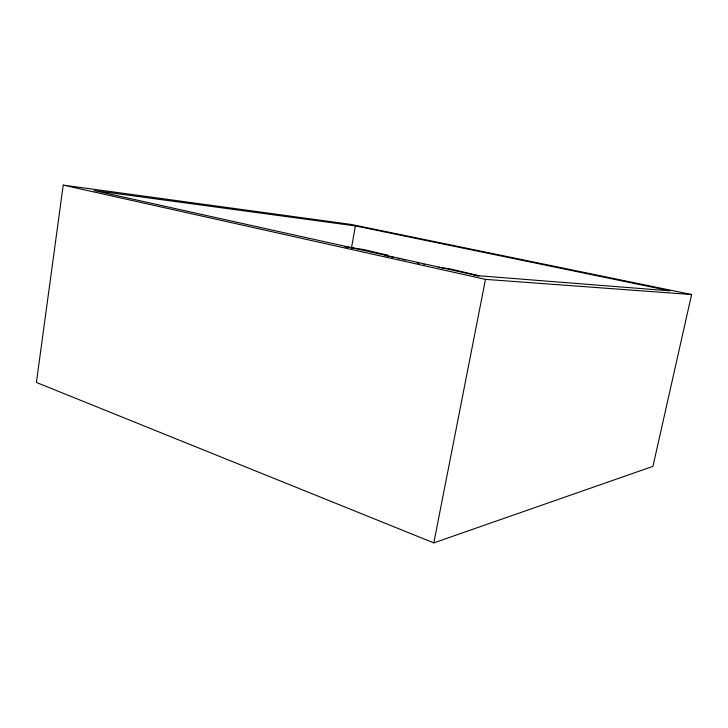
<?xml version="1.0" encoding="UTF-8"?>
<svg xmlns="http://www.w3.org/2000/svg" width="728" height="728" viewBox="0 0 728 728"><rect width="100%" height="100%" fill="white"/><g stroke="black" fill="none" stroke-linecap="round" stroke-linejoin="round"><path stroke-width="1.09" d="M63.227 185.112L36.4 382.464L433.815 542.888L652.943 466.366L691.6 294.54L351.269 224.461L63.227 185.112L485.476 279.37L691.6 294.54M351.451 248.139L355.382 225.917L670.124 290.854L477.386 275.648L94.03 190.545L355.382 225.917M433.815 542.888L485.476 279.37M384.712 255.355L387.696 255.228L364.137 249.613L344.963 246.765M476.148 275.639L478.933 275.712L450.723 269.032L438.383 267.24M473.992 275.484L474.893 275.557M387.615 256.238L389.161 256.556M391.255 256.993L393.348 257.439M398.161 258.458L400.054 258.868M385.358 255.756L386.104 255.919M402.402 259.386L405.241 260.042M417.126 262.835L419.019 263.281M423.905 264.437L424.624 264.61"/></g></svg>
